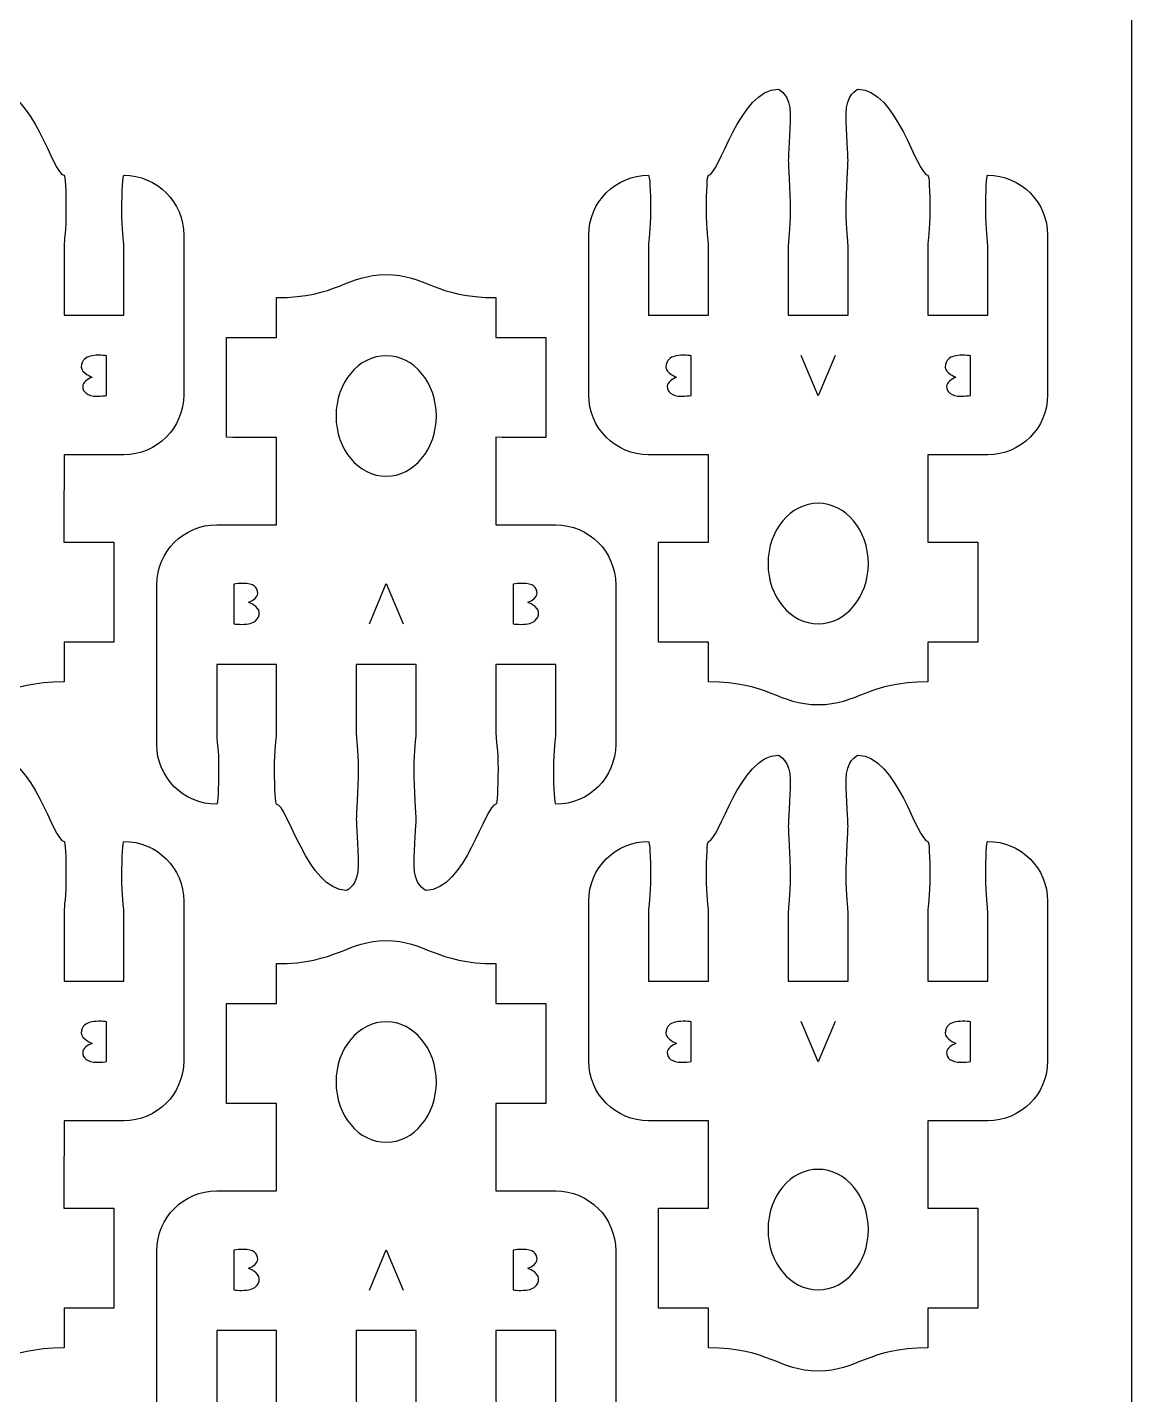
# Model space of a CAD drawing. Extents: x 0 to 300, y 0 to 300.
# Drawn here: x 244.6 to 300, y 50 to 118.5 of the extents above; entities that cross this region are included whole.
import ezdxf

# ---------------------------------------------------------------- set-up
doc = ezdxf.new("R2010")
doc.units = 0
doc.header["$MEASUREMENT"] = 0
doc.layers.add('DEFAULT', color=7, linetype='CONTINUOUS')

msp = doc.modelspace()

# ---------------------------------------------------------------- linework, layer by layer
at = {"layer": 'DEFAULT', "color": 250}
for points in [[(285.133, 102.088), (284.295, 100.068), (283.442, 102.088)], [(261.791, 88.64), (262.63, 90.661), (263.483, 88.64)], [(285.133, 68.72), (284.295, 66.699), (283.442, 68.72)], [(261.791, 55.271), (262.63, 57.292), (263.483, 55.271)]]:
    msp.add_lwpolyline(points, dxfattribs=at)
at = {"layer": 'DEFAULT', "color": 1}
for points, knots in [([(295, 0.1), (198.333, 0.1), (101.667, 0.1), (5, 0.1), (2.25, 0.1), (0, 2.35), (0, 5.1), (0, 101.767), (0, 198.433), (0, 295.1), (0, 297.85), (2.25, 300.1), (5, 300.1), (101.667, 300.1), (198.333, 300.1), (295, 300.1), (297.75, 300.1), (300, 297.85), (300, 295.1), (300, 198.433), (300, 101.767), (300, 5.1), (300, 2.35), (297.75, 0.1), (295, 0.1)], [0, 0, 0, 0, 822.047, 822.047, 822.047, 823.047, 823.047, 823.047, 1645.094, 1645.094, 1645.094, 1646.094, 1646.094, 1646.094, 2468.141, 2468.141, 2468.141, 2469.141, 2469.141, 2469.141, 3291.188, 3291.188, 3291.188, 3292.188, 3292.188, 3292.188, 3292.188]), ([(249.487, 111.119), (249.434, 111.119), (249.388, 110.336), (249.388, 109.369), (249.388, 108.402), (249.487, 107.796), (249.487, 107.619), (249.487, 106.453), (249.487, 105.286), (249.487, 104.12), (248.487, 104.12), (247.488, 104.12), (246.488, 104.12), (246.488, 105.286), (246.488, 106.453), (246.488, 107.619), (246.488, 107.796), (246.587, 108.402), (246.587, 109.369), (246.587, 110.336), (246.545, 111.119), (246.488, 111.119), (245.945, 111.119), (244.922, 115.433), (242.985, 115.433), (242.929, 115.433), (242.389, 115.148), (242.389, 114.181), (242.389, 113.214), (242.488, 112.119), (242.488, 111.869), (242.488, 111.724), (242.389, 110.336), (242.389, 109.369), (242.389, 108.402), (242.488, 107.792), (242.488, 107.619), (242.488, 106.453), (242.488, 105.286), (242.488, 104.12), (241.488, 104.12), (240.489, 104.12), (239.489, 104.12), (239.489, 105.286), (239.489, 106.453), (239.489, 107.619), (239.489, 107.792), (239.588, 108.402), (239.588, 109.369), (239.588, 110.336), (239.489, 111.724), (239.489, 111.869), (239.489, 112.119), (239.588, 113.214), (239.588, 114.181), (239.588, 115.148), (239.044, 115.433), (238.988, 115.433), (237.051, 115.433), (236.028, 111.119), (235.488, 111.119), (235.432, 111.119), (235.386, 110.336), (235.386, 109.369), (235.386, 108.402), (235.488, 107.796), (235.488, 107.619), (235.488, 106.453), (235.488, 105.286), (235.488, 104.12), (234.488, 104.12), (233.487, 104.12), (232.487, 104.12), (232.487, 105.286), (232.487, 106.453), (232.487, 107.619), (232.487, 107.796), (232.589, 108.402), (232.589, 109.369), (232.589, 110.336), (232.543, 111.119), (232.487, 111.119), (230.829, 111.119), (229.488, 109.778), (229.488, 108.12), (229.488, 105.453), (229.488, 102.786), (229.488, 100.12), (229.488, 98.461), (230.829, 97.121), (232.487, 97.121), (233.487, 97.121), (234.488, 97.121), (235.488, 97.121), (235.488, 95.659), (235.488, 94.198), (235.488, 92.736), (234.656, 92.737), (233.823, 92.738), (232.991, 92.739), (232.991, 91.072), (232.991, 89.404), (232.991, 87.737), (233.823, 87.737), (234.656, 87.737), (235.488, 87.737), (235.488, 87.07), (235.488, 86.404), (235.488, 85.737), (238.529, 85.737), (239.016, 84.583), (240.988, 84.583), (242.96, 84.583), (243.447, 85.737), (246.488, 85.737), (246.488, 86.404), (246.488, 87.07), (246.488, 87.737), (247.322, 87.737), (248.156, 87.737), (248.989, 87.737), (248.989, 89.403), (248.989, 91.07), (248.989, 92.736), (248.154, 92.737), (247.319, 92.738), (246.485, 92.739), (246.486, 94.199), (246.487, 95.658), (246.488, 97.117), (247.488, 97.117), (248.487, 97.117), (249.487, 97.117), (251.145, 97.117), (252.485, 98.461), (252.485, 100.12), (252.486, 102.786), (252.488, 105.453), (252.489, 108.12), (252.489, 109.778), (251.145, 111.119), (249.487, 111.119)], [1, 1, 1, 1, 2, 2, 2, 3, 3, 3, 12.92, 12.92, 12.92, 21.42, 21.42, 21.42, 31.34, 31.34, 31.34, 32.34, 32.34, 32.34, 33.34, 33.34, 33.34, 34.34, 34.34, 34.34, 35.34, 35.34, 35.34, 36.34, 36.34, 36.34, 37.34, 37.34, 37.34, 38.34, 38.34, 38.34, 48.26, 48.26, 48.26, 56.76, 56.76, 56.76, 66.68, 66.68, 66.68, 67.68, 67.68, 67.68, 68.68, 68.68, 68.68, 69.68, 69.68, 69.68, 70.68, 70.68, 70.68, 71.68, 71.68, 71.68, 72.68, 72.68, 72.68, 73.68, 73.68, 73.68, 83.6, 83.6, 83.6, 92.109, 92.109, 92.109, 102.029, 102.029, 102.029, 103.029, 103.029, 103.029, 104.029, 104.029, 104.029, 105.029, 105.029, 105.029, 127.708, 127.708, 127.708, 128.708, 128.708, 128.708, 137.217, 137.217, 137.217, 149.647, 149.647, 149.647, 156.727007, 156.727007, 156.727007, 170.907007, 170.907007, 170.907007, 177.987007, 177.987007, 177.987007, 183.657007, 183.657007, 183.657007, 184.657007, 184.657007, 184.657007, 185.657007, 185.657007, 185.657007, 191.327007, 191.327007, 191.327007, 198.417007, 198.417007, 198.417007, 212.587007, 212.587007, 212.587007, 219.687014, 219.687014, 219.687014, 232.097018, 232.097018, 232.097018, 240.597018, 240.597018, 240.597018, 241.597018, 241.597018, 241.597018, 264.27602, 264.27602, 264.27602, 265.27602, 265.27602, 265.27602, 265.27602]), ([(292.785, 111.119), (292.732, 111.119), (292.686, 110.336), (292.686, 109.369), (292.686, 108.402), (292.785, 107.796), (292.785, 107.619), (292.785, 106.453), (292.785, 105.286), (292.785, 104.12), (291.786, 104.12), (290.786, 104.12), (289.787, 104.12), (289.787, 105.286), (289.787, 106.453), (289.787, 107.619), (289.787, 107.796), (289.885, 108.402), (289.885, 109.369), (289.885, 110.336), (289.843, 111.119), (289.787, 111.119), (289.243, 111.119), (288.22, 115.433), (286.284, 115.433), (286.227, 115.433), (285.687, 115.148), (285.687, 114.181), (285.687, 113.214), (285.786, 112.119), (285.786, 111.869), (285.786, 111.724), (285.687, 110.336), (285.687, 109.369), (285.687, 108.402), (285.786, 107.792), (285.786, 107.619), (285.786, 106.453), (285.786, 105.286), (285.786, 104.12), (284.787, 104.12), (283.787, 104.12), (282.788, 104.12), (282.788, 105.286), (282.788, 106.453), (282.788, 107.619), (282.788, 107.792), (282.886, 108.402), (282.886, 109.369), (282.886, 110.336), (282.788, 111.724), (282.788, 111.869), (282.788, 112.119), (282.886, 113.214), (282.886, 114.181), (282.886, 115.148), (282.343, 115.433), (282.287, 115.433), (280.35, 115.433), (279.327, 111.119), (278.787, 111.119), (278.731, 111.119), (278.685, 110.336), (278.685, 109.369), (278.685, 108.402), (278.787, 107.796), (278.787, 107.619), (278.787, 106.453), (278.787, 105.286), (278.787, 104.12), (277.786, 104.12), (276.786, 104.12), (275.785, 104.12), (275.785, 105.286), (275.785, 106.453), (275.785, 107.619), (275.785, 107.796), (275.887, 108.402), (275.887, 109.369), (275.887, 110.336), (275.841, 111.119), (275.785, 111.119), (274.127, 111.119), (272.787, 109.778), (272.787, 108.12), (272.787, 105.453), (272.787, 102.786), (272.787, 100.12), (272.787, 98.461), (274.127, 97.121), (275.785, 97.121), (276.786, 97.121), (277.786, 97.121), (278.787, 97.121), (278.787, 95.659), (278.787, 94.198), (278.787, 92.736), (277.954, 92.737), (277.122, 92.738), (276.289, 92.739), (276.289, 91.072), (276.289, 89.404), (276.289, 87.737), (277.122, 87.737), (277.954, 87.737), (278.787, 87.737), (278.787, 87.07), (278.787, 86.404), (278.787, 85.737), (281.828, 85.737), (282.315, 84.583), (284.287, 84.583), (286.259, 84.583), (286.746, 85.737), (289.787, 85.737), (289.787, 86.404), (289.787, 87.07), (289.787, 87.737), (290.62, 87.737), (291.454, 87.737), (292.288, 87.737), (292.288, 89.403), (292.288, 91.07), (292.288, 92.736), (291.453, 92.737), (290.618, 92.738), (289.783, 92.739), (289.784, 94.199), (289.785, 95.658), (289.787, 97.117), (290.786, 97.117), (291.786, 97.117), (292.785, 97.117), (294.443, 97.117), (295.784, 98.461), (295.784, 100.12), (295.785, 102.786), (295.786, 105.453), (295.787, 108.12), (295.787, 109.778), (294.443, 111.119), (292.785, 111.119)], [1, 1, 1, 1, 2, 2, 2, 3, 3, 3, 12.92, 12.92, 12.92, 21.42, 21.42, 21.42, 31.34, 31.34, 31.34, 32.34, 32.34, 32.34, 33.34, 33.34, 33.34, 34.34, 34.34, 34.34, 35.34, 35.34, 35.34, 36.34, 36.34, 36.34, 37.34, 37.34, 37.34, 38.34, 38.34, 38.34, 48.26, 48.26, 48.26, 56.76, 56.76, 56.76, 66.68, 66.68, 66.68, 67.68, 67.68, 67.68, 68.68, 68.68, 68.68, 69.68, 69.68, 69.68, 70.68, 70.68, 70.68, 71.68, 71.68, 71.68, 72.68, 72.68, 72.68, 73.68, 73.68, 73.68, 83.6, 83.6, 83.6, 92.109, 92.109, 92.109, 102.029, 102.029, 102.029, 103.029, 103.029, 103.029, 104.029, 104.029, 104.029, 105.029, 105.029, 105.029, 127.708, 127.708, 127.708, 128.708, 128.708, 128.708, 137.217, 137.217, 137.217, 149.647, 149.647, 149.647, 156.727007, 156.727007, 156.727007, 170.907007, 170.907007, 170.907007, 177.987007, 177.987007, 177.987007, 183.657007, 183.657007, 183.657007, 184.657007, 184.657007, 184.657007, 185.657007, 185.657007, 185.657007, 191.327007, 191.327007, 191.327007, 198.417007, 198.417007, 198.417007, 212.587007, 212.587007, 212.587007, 219.687014, 219.687014, 219.687014, 232.097018, 232.097018, 232.097018, 240.597018, 240.597018, 240.597018, 241.597018, 241.597018, 241.597018, 264.27602, 264.27602, 264.27602, 265.27602, 265.27602, 265.27602, 265.27602]), ([(254.139, 79.609), (254.192, 79.609), (254.238, 80.392), (254.238, 81.359), (254.238, 82.326), (254.139, 82.932), (254.139, 83.109), (254.139, 84.275), (254.139, 85.442), (254.139, 86.608), (255.139, 86.608), (256.138, 86.608), (257.138, 86.608), (257.138, 85.442), (257.138, 84.275), (257.138, 83.109), (257.138, 82.932), (257.039, 82.326), (257.039, 81.359), (257.039, 80.392), (257.081, 79.609), (257.138, 79.609), (257.681, 79.609), (258.704, 75.295), (260.641, 75.295), (260.697, 75.295), (261.237, 75.58), (261.237, 76.547), (261.237, 77.514), (261.138, 78.609), (261.138, 78.859), (261.138, 79.004), (261.237, 80.392), (261.237, 81.359), (261.237, 82.326), (261.138, 82.936), (261.138, 83.109), (261.138, 84.275), (261.138, 85.442), (261.138, 86.608), (262.138, 86.608), (263.137, 86.608), (264.137, 86.608), (264.137, 85.442), (264.137, 84.275), (264.137, 83.109), (264.137, 82.936), (264.038, 82.326), (264.038, 81.359), (264.038, 80.392), (264.137, 79.004), (264.137, 78.859), (264.137, 78.609), (264.038, 77.514), (264.038, 76.547), (264.038, 75.58), (264.581, 75.295), (264.638, 75.295), (266.575, 75.295), (267.598, 79.609), (268.137, 79.609), (268.194, 79.609), (268.24, 80.392), (268.24, 81.359), (268.24, 82.326), (268.137, 82.932), (268.137, 83.109), (268.137, 84.275), (268.137, 85.442), (268.137, 86.608), (269.138, 86.608), (270.139, 86.608), (271.139, 86.608), (271.139, 85.442), (271.139, 84.275), (271.139, 83.109), (271.139, 82.932), (271.037, 82.326), (271.037, 81.359), (271.037, 80.392), (271.083, 79.609), (271.139, 79.609), (272.797, 79.609), (274.138, 80.95), (274.138, 82.608), (274.138, 85.275), (274.138, 87.942), (274.138, 90.609), (274.138, 92.267), (272.797, 93.607), (271.139, 93.607), (270.139, 93.607), (269.138, 93.607), (268.137, 93.607), (268.137, 95.069), (268.137, 96.531), (268.137, 97.992), (268.97, 97.991), (269.803, 97.99), (270.635, 97.989), (270.635, 99.656), (270.635, 101.324), (270.635, 102.991), (269.803, 102.991), (268.97, 102.991), (268.137, 102.991), (268.137, 103.658), (268.137, 104.325), (268.137, 104.991), (265.096, 104.991), (264.61, 106.145), (262.638, 106.145), (260.666, 106.145), (260.179, 104.991), (257.138, 104.991), (257.138, 104.325), (257.138, 103.658), (257.138, 102.991), (256.304, 102.991), (255.47, 102.991), (254.637, 102.991), (254.637, 101.325), (254.637, 99.658), (254.637, 97.992), (255.472, 97.991), (256.306, 97.99), (257.141, 97.989), (257.14, 96.529), (257.139, 95.07), (257.138, 93.611), (256.138, 93.611), (255.139, 93.611), (254.139, 93.611), (252.481, 93.611), (251.141, 92.267), (251.141, 90.609), (251.139, 87.942), (251.138, 85.275), (251.137, 82.608), (251.137, 80.95), (252.481, 79.609), (254.139, 79.609)], [1, 1, 1, 1, 2, 2, 2, 3, 3, 3, 12.92, 12.92, 12.92, 21.42, 21.42, 21.42, 31.34, 31.34, 31.34, 32.34, 32.34, 32.34, 33.34, 33.34, 33.34, 34.34, 34.34, 34.34, 35.34, 35.34, 35.34, 36.34, 36.34, 36.34, 37.34, 37.34, 37.34, 38.34, 38.34, 38.34, 48.26, 48.26, 48.26, 56.76, 56.76, 56.76, 66.68, 66.68, 66.68, 67.68, 67.68, 67.68, 68.68, 68.68, 68.68, 69.68, 69.68, 69.68, 70.68, 70.68, 70.68, 71.68, 71.68, 71.68, 72.68, 72.68, 72.68, 73.68, 73.68, 73.68, 83.6, 83.6, 83.6, 92.109, 92.109, 92.109, 102.029, 102.029, 102.029, 103.029, 103.029, 103.029, 104.029, 104.029, 104.029, 105.029, 105.029, 105.029, 127.708, 127.708, 127.708, 128.708, 128.708, 128.708, 137.217, 137.217, 137.217, 149.647, 149.647, 149.647, 156.727007, 156.727007, 156.727007, 170.907007, 170.907007, 170.907007, 177.987007, 177.987007, 177.987007, 183.657007, 183.657007, 183.657007, 184.657007, 184.657007, 184.657007, 185.657007, 185.657007, 185.657007, 191.327007, 191.327007, 191.327007, 198.417007, 198.417007, 198.417007, 212.587007, 212.587007, 212.587007, 219.687014, 219.687014, 219.687014, 232.097018, 232.097018, 232.097018, 240.597018, 240.597018, 240.597018, 241.597018, 241.597018, 241.597018, 264.27602, 264.27602, 264.27602, 265.27602, 265.27602, 265.27602, 265.27602]), ([(262.638, 102.081), (264.024, 102.081), (265.149, 100.73), (265.149, 99.061), (265.149, 97.392), (264.024, 96.041), (262.638, 96.041), (261.248, 96.041), (260.122, 97.392), (260.122, 99.061), (260.122, 100.73), (261.248, 102.081), (262.638, 102.081)], [1, 1, 1, 1, 2, 2, 2, 3, 3, 3, 4, 4, 4, 5, 5, 5, 5]), ([(284.287, 88.647), (282.9, 88.647), (281.775, 89.998), (281.775, 91.667), (281.775, 93.336), (282.9, 94.687), (284.287, 94.687), (285.677, 94.687), (286.802, 93.336), (286.802, 91.667), (286.802, 89.998), (285.677, 88.647), (284.287, 88.647)], [1, 1, 1, 1, 2, 2, 2, 3, 3, 3, 4, 4, 4, 5, 5, 5, 5]), ([(249.487, 77.75), (249.434, 77.75), (249.388, 76.967), (249.388, 76), (249.388, 75.034), (249.487, 74.427), (249.487, 74.251), (249.487, 73.084), (249.487, 71.918), (249.487, 70.751), (248.487, 70.751), (247.488, 70.751), (246.488, 70.751), (246.488, 71.918), (246.488, 73.084), (246.488, 74.251), (246.488, 74.427), (246.587, 75.034), (246.587, 76), (246.587, 76.967), (246.545, 77.75), (246.488, 77.75), (245.945, 77.75), (244.922, 82.065), (242.985, 82.065), (242.929, 82.065), (242.389, 81.779), (242.389, 80.813), (242.389, 79.846), (242.488, 78.751), (242.488, 78.5), (242.488, 78.356), (242.389, 76.967), (242.389, 76), (242.389, 75.034), (242.488, 74.423), (242.488, 74.251), (242.488, 73.084), (242.488, 71.918), (242.488, 70.751), (241.488, 70.751), (240.489, 70.751), (239.489, 70.751), (239.489, 71.918), (239.489, 73.084), (239.489, 74.251), (239.489, 74.423), (239.588, 75.034), (239.588, 76), (239.588, 76.967), (239.489, 78.356), (239.489, 78.5), (239.489, 78.751), (239.588, 79.846), (239.588, 80.813), (239.588, 81.779), (239.044, 82.065), (238.988, 82.065), (237.051, 82.065), (236.028, 77.75), (235.488, 77.75), (235.432, 77.75), (235.386, 76.967), (235.386, 76), (235.386, 75.034), (235.488, 74.427), (235.488, 74.251), (235.488, 73.084), (235.488, 71.918), (235.488, 70.751), (234.488, 70.751), (233.487, 70.751), (232.487, 70.751), (232.487, 71.918), (232.487, 73.084), (232.487, 74.251), (232.487, 74.427), (232.589, 75.034), (232.589, 76), (232.589, 76.967), (232.543, 77.75), (232.487, 77.75), (230.829, 77.75), (229.488, 76.41), (229.488, 74.752), (229.488, 72.085), (229.488, 69.418), (229.488, 66.751), (229.488, 65.093), (230.829, 63.752), (232.487, 63.752), (233.487, 63.752), (234.488, 63.752), (235.488, 63.752), (235.488, 62.291), (235.488, 60.829), (235.488, 59.367), (234.656, 59.368), (233.823, 59.37), (232.991, 59.371), (232.991, 57.703), (232.991, 56.036), (232.991, 54.368), (233.823, 54.368), (234.656, 54.368), (235.488, 54.368), (235.488, 53.702), (235.488, 53.035), (235.488, 52.368), (238.529, 52.368), (239.016, 51.215), (240.988, 51.215), (242.96, 51.215), (243.447, 52.368), (246.488, 52.368), (246.488, 53.035), (246.488, 53.702), (246.488, 54.368), (247.322, 54.368), (248.156, 54.368), (248.989, 54.368), (248.989, 56.035), (248.989, 57.701), (248.989, 59.367), (248.154, 59.368), (247.319, 59.37), (246.485, 59.371), (246.486, 60.83), (246.487, 62.289), (246.488, 63.749), (247.488, 63.749), (248.487, 63.749), (249.487, 63.749), (251.145, 63.749), (252.485, 65.093), (252.485, 66.751), (252.486, 69.418), (252.488, 72.085), (252.489, 74.752), (252.489, 76.41), (251.145, 77.75), (249.487, 77.75)], [1, 1, 1, 1, 2, 2, 2, 3, 3, 3, 12.92, 12.92, 12.92, 21.42, 21.42, 21.42, 31.34, 31.34, 31.34, 32.34, 32.34, 32.34, 33.34, 33.34, 33.34, 34.34, 34.34, 34.34, 35.34, 35.34, 35.34, 36.34, 36.34, 36.34, 37.34, 37.34, 37.34, 38.34, 38.34, 38.34, 48.26, 48.26, 48.26, 56.76, 56.76, 56.76, 66.68, 66.68, 66.68, 67.68, 67.68, 67.68, 68.68, 68.68, 68.68, 69.68, 69.68, 69.68, 70.68, 70.68, 70.68, 71.68, 71.68, 71.68, 72.68, 72.68, 72.68, 73.68, 73.68, 73.68, 83.6, 83.6, 83.6, 92.109, 92.109, 92.109, 102.029, 102.029, 102.029, 103.029, 103.029, 103.029, 104.029, 104.029, 104.029, 105.029, 105.029, 105.029, 127.709, 127.709, 127.709, 128.709, 128.709, 128.709, 137.218, 137.218, 137.218, 149.648, 149.648, 149.648, 156.728007, 156.728007, 156.728007, 170.908007, 170.908007, 170.908007, 177.988007, 177.988007, 177.988007, 183.658007, 183.658007, 183.658007, 184.658007, 184.658007, 184.658007, 185.658007, 185.658007, 185.658007, 191.328007, 191.328007, 191.328007, 198.418007, 198.418007, 198.418007, 212.588007, 212.588007, 212.588007, 219.688014, 219.688014, 219.688014, 232.098018, 232.098018, 232.098018, 240.598018, 240.598018, 240.598018, 241.598018, 241.598018, 241.598018, 264.27802, 264.27802, 264.27802, 265.27802, 265.27802, 265.27802, 265.27802]), ([(292.785, 77.75), (292.732, 77.75), (292.686, 76.967), (292.686, 76), (292.686, 75.034), (292.785, 74.427), (292.785, 74.251), (292.785, 73.084), (292.785, 71.918), (292.785, 70.751), (291.786, 70.751), (290.786, 70.751), (289.787, 70.751), (289.787, 71.918), (289.787, 73.084), (289.787, 74.251), (289.787, 74.427), (289.885, 75.034), (289.885, 76), (289.885, 76.967), (289.843, 77.75), (289.787, 77.75), (289.243, 77.75), (288.22, 82.065), (286.284, 82.065), (286.227, 82.065), (285.687, 81.779), (285.687, 80.813), (285.687, 79.846), (285.786, 78.751), (285.786, 78.5), (285.786, 78.356), (285.687, 76.967), (285.687, 76), (285.687, 75.034), (285.786, 74.423), (285.786, 74.251), (285.786, 73.084), (285.786, 71.918), (285.786, 70.751), (284.787, 70.751), (283.787, 70.751), (282.788, 70.751), (282.788, 71.918), (282.788, 73.084), (282.788, 74.251), (282.788, 74.423), (282.886, 75.034), (282.886, 76), (282.886, 76.967), (282.788, 78.356), (282.788, 78.5), (282.788, 78.751), (282.886, 79.846), (282.886, 80.813), (282.886, 81.779), (282.343, 82.065), (282.287, 82.065), (280.35, 82.065), (279.327, 77.75), (278.787, 77.75), (278.731, 77.75), (278.685, 76.967), (278.685, 76), (278.685, 75.034), (278.787, 74.427), (278.787, 74.251), (278.787, 73.084), (278.787, 71.918), (278.787, 70.751), (277.786, 70.751), (276.786, 70.751), (275.785, 70.751), (275.785, 71.918), (275.785, 73.084), (275.785, 74.251), (275.785, 74.427), (275.887, 75.034), (275.887, 76), (275.887, 76.967), (275.841, 77.75), (275.785, 77.75), (274.127, 77.75), (272.787, 76.41), (272.787, 74.752), (272.787, 72.085), (272.787, 69.418), (272.787, 66.751), (272.787, 65.093), (274.127, 63.752), (275.785, 63.752), (276.786, 63.752), (277.786, 63.752), (278.787, 63.752), (278.787, 62.291), (278.787, 60.829), (278.787, 59.367), (277.954, 59.368), (277.122, 59.37), (276.289, 59.371), (276.289, 57.703), (276.289, 56.036), (276.289, 54.368), (277.122, 54.368), (277.954, 54.368), (278.787, 54.368), (278.787, 53.702), (278.787, 53.035), (278.787, 52.368), (281.828, 52.368), (282.315, 51.215), (284.287, 51.215), (286.259, 51.215), (286.746, 52.368), (289.787, 52.368), (289.787, 53.035), (289.787, 53.702), (289.787, 54.368), (290.62, 54.368), (291.454, 54.368), (292.288, 54.368), (292.288, 56.035), (292.288, 57.701), (292.288, 59.367), (291.453, 59.368), (290.618, 59.37), (289.783, 59.371), (289.784, 60.83), (289.785, 62.289), (289.787, 63.749), (290.786, 63.749), (291.786, 63.749), (292.785, 63.749), (294.443, 63.749), (295.784, 65.093), (295.784, 66.751), (295.785, 69.418), (295.786, 72.085), (295.787, 74.752), (295.787, 76.41), (294.443, 77.75), (292.785, 77.75)], [1, 1, 1, 1, 2, 2, 2, 3, 3, 3, 12.92, 12.92, 12.92, 21.42, 21.42, 21.42, 31.34, 31.34, 31.34, 32.34, 32.34, 32.34, 33.34, 33.34, 33.34, 34.34, 34.34, 34.34, 35.34, 35.34, 35.34, 36.34, 36.34, 36.34, 37.34, 37.34, 37.34, 38.34, 38.34, 38.34, 48.26, 48.26, 48.26, 56.76, 56.76, 56.76, 66.68, 66.68, 66.68, 67.68, 67.68, 67.68, 68.68, 68.68, 68.68, 69.68, 69.68, 69.68, 70.68, 70.68, 70.68, 71.68, 71.68, 71.68, 72.68, 72.68, 72.68, 73.68, 73.68, 73.68, 83.6, 83.6, 83.6, 92.109, 92.109, 92.109, 102.029, 102.029, 102.029, 103.029, 103.029, 103.029, 104.029, 104.029, 104.029, 105.029, 105.029, 105.029, 127.709, 127.709, 127.709, 128.709, 128.709, 128.709, 137.218, 137.218, 137.218, 149.648, 149.648, 149.648, 156.728007, 156.728007, 156.728007, 170.908007, 170.908007, 170.908007, 177.988007, 177.988007, 177.988007, 183.658007, 183.658007, 183.658007, 184.658007, 184.658007, 184.658007, 185.658007, 185.658007, 185.658007, 191.328007, 191.328007, 191.328007, 198.418007, 198.418007, 198.418007, 212.588007, 212.588007, 212.588007, 219.688014, 219.688014, 219.688014, 232.098018, 232.098018, 232.098018, 240.598018, 240.598018, 240.598018, 241.598018, 241.598018, 241.598018, 264.27802, 264.27802, 264.27802, 265.27802, 265.27802, 265.27802, 265.27802]), ([(254.139, 46.241), (254.192, 46.241), (254.238, 47.024), (254.238, 47.99), (254.238, 48.957), (254.139, 49.564), (254.139, 49.74), (254.139, 50.907), (254.139, 52.073), (254.139, 53.24), (255.139, 53.24), (256.138, 53.24), (257.138, 53.24), (257.138, 52.073), (257.138, 50.907), (257.138, 49.74), (257.138, 49.564), (257.039, 48.957), (257.039, 47.99), (257.039, 47.024), (257.081, 46.241), (257.138, 46.241), (257.681, 46.241), (258.704, 41.926), (260.641, 41.926), (260.697, 41.926), (261.237, 42.212), (261.237, 43.178), (261.237, 44.145), (261.138, 45.24), (261.138, 45.491), (261.138, 45.635), (261.237, 47.024), (261.237, 47.99), (261.237, 48.957), (261.138, 49.567), (261.138, 49.74), (261.138, 50.907), (261.138, 52.073), (261.138, 53.24), (262.138, 53.24), (263.137, 53.24), (264.137, 53.24), (264.137, 52.073), (264.137, 50.907), (264.137, 49.74), (264.137, 49.567), (264.038, 48.957), (264.038, 47.99), (264.038, 47.024), (264.137, 45.635), (264.137, 45.491), (264.137, 45.24), (264.038, 44.145), (264.038, 43.178), (264.038, 42.212), (264.581, 41.926), (264.638, 41.926), (266.575, 41.926), (267.598, 46.241), (268.137, 46.241), (268.194, 46.241), (268.24, 47.024), (268.24, 47.99), (268.24, 48.957), (268.137, 49.564), (268.137, 49.74), (268.137, 50.907), (268.137, 52.073), (268.137, 53.24), (269.138, 53.24), (270.139, 53.24), (271.139, 53.24), (271.139, 52.073), (271.139, 50.907), (271.139, 49.74), (271.139, 49.564), (271.037, 48.957), (271.037, 47.99), (271.037, 47.024), (271.083, 46.241), (271.139, 46.241), (272.797, 46.241), (274.138, 47.581), (274.138, 49.239), (274.138, 51.906), (274.138, 54.573), (274.138, 57.24), (274.138, 58.898), (272.797, 60.238), (271.139, 60.238), (270.139, 60.238), (269.138, 60.238), (268.137, 60.238), (268.137, 61.7), (268.137, 63.162), (268.137, 64.624), (268.97, 64.622), (269.803, 64.621), (270.635, 64.62), (270.635, 66.287), (270.635, 67.955), (270.635, 69.622), (269.803, 69.622), (268.97, 69.622), (268.137, 69.622), (268.137, 70.289), (268.137, 70.956), (268.137, 71.623), (265.096, 71.623), (264.61, 72.776), (262.638, 72.776), (260.666, 72.776), (260.179, 71.623), (257.138, 71.623), (257.138, 70.956), (257.138, 70.289), (257.138, 69.622), (256.304, 69.622), (255.47, 69.622), (254.637, 69.622), (254.637, 67.956), (254.637, 66.29), (254.637, 64.624), (255.472, 64.622), (256.306, 64.621), (257.141, 64.62), (257.14, 63.161), (257.139, 61.701), (257.138, 60.242), (256.138, 60.242), (255.139, 60.242), (254.139, 60.242), (252.481, 60.242), (251.141, 58.898), (251.141, 57.24), (251.139, 54.573), (251.138, 51.906), (251.137, 49.239), (251.137, 47.581), (252.481, 46.241), (254.139, 46.241)], [1, 1, 1, 1, 2, 2, 2, 3, 3, 3, 12.92, 12.92, 12.92, 21.42, 21.42, 21.42, 31.34, 31.34, 31.34, 32.34, 32.34, 32.34, 33.34, 33.34, 33.34, 34.34, 34.34, 34.34, 35.34, 35.34, 35.34, 36.34, 36.34, 36.34, 37.34, 37.34, 37.34, 38.34, 38.34, 38.34, 48.26, 48.26, 48.26, 56.76, 56.76, 56.76, 66.68, 66.68, 66.68, 67.68, 67.68, 67.68, 68.68, 68.68, 68.68, 69.68, 69.68, 69.68, 70.68, 70.68, 70.68, 71.68, 71.68, 71.68, 72.68, 72.68, 72.68, 73.68, 73.68, 73.68, 83.6, 83.6, 83.6, 92.109, 92.109, 92.109, 102.029, 102.029, 102.029, 103.029, 103.029, 103.029, 104.029, 104.029, 104.029, 105.029, 105.029, 105.029, 127.708, 127.708, 127.708, 128.708, 128.708, 128.708, 137.217, 137.217, 137.217, 149.647, 149.647, 149.647, 156.727007, 156.727007, 156.727007, 170.907007, 170.907007, 170.907007, 177.987007, 177.987007, 177.987007, 183.657007, 183.657007, 183.657007, 184.657007, 184.657007, 184.657007, 185.657007, 185.657007, 185.657007, 191.327007, 191.327007, 191.327007, 198.417007, 198.417007, 198.417007, 212.587007, 212.587007, 212.587007, 219.687014, 219.687014, 219.687014, 232.097018, 232.097018, 232.097018, 240.597018, 240.597018, 240.597018, 241.597018, 241.597018, 241.597018, 264.27602, 264.27602, 264.27602, 265.27602, 265.27602, 265.27602, 265.27602]), ([(262.638, 68.712), (264.024, 68.712), (265.149, 67.361), (265.149, 65.692), (265.149, 64.024), (264.024, 62.673), (262.638, 62.673), (261.248, 62.673), (260.122, 64.024), (260.122, 65.692), (260.122, 67.361), (261.248, 68.712), (262.638, 68.712)], [1, 1, 1, 1, 2, 2, 2, 3, 3, 3, 4, 4, 4, 5, 5, 5, 5]), ([(284.287, 55.279), (282.9, 55.279), (281.775, 56.63), (281.775, 58.298), (281.775, 59.967), (282.9, 61.318), (284.287, 61.318), (285.677, 61.318), (286.802, 59.967), (286.802, 58.298), (286.802, 56.63), (285.677, 55.279), (284.287, 55.279)], [1, 1, 1, 1, 2, 2, 2, 3, 3, 3, 4, 4, 4, 5, 5, 5, 5])]:
    msp.add_open_spline(points, degree=3, knots=knots, dxfattribs=at)
at = {"layer": 'DEFAULT', "color": 250}
for points in [[(248.625, 100.093), (248.511, 100.069), (248.331, 100.051), (248.149, 100.051), (247.888, 100.051), (247.72, 100.096), (247.594, 100.198), (247.489, 100.276), (247.426, 100.396), (247.426, 100.555), (247.426, 100.75), (247.683, 100.921), (247.896, 100.999), (247.896, 100.999), (247.351, 101.211), (247.351, 101.511), (247.351, 101.685), (247.42, 101.817), (247.522, 101.916), (247.663, 102.045), (247.891, 102.105), (248.221, 102.105), (248.4, 102.105), (248.538, 102.093), (248.625, 102.081), (248.625, 101.418), (248.625, 100.756), (248.625, 100.093)], [(277.922, 100.093), (277.808, 100.069), (277.628, 100.051), (277.446, 100.051), (277.185, 100.051), (277.017, 100.096), (276.891, 100.198), (276.786, 100.276), (276.723, 100.396), (276.723, 100.555), (276.723, 100.75), (276.98, 100.921), (277.193, 100.999), (277.193, 100.999), (276.648, 101.211), (276.648, 101.511), (276.648, 101.685), (276.717, 101.817), (276.819, 101.916), (276.96, 102.045), (277.188, 102.105), (277.518, 102.105), (277.697, 102.105), (277.835, 102.093), (277.922, 102.081), (277.922, 101.418), (277.922, 100.756), (277.922, 100.093)], [(291.924, 100.093), (291.81, 100.069), (291.63, 100.051), (291.447, 100.051), (291.186, 100.051), (291.018, 100.096), (290.892, 100.198), (290.787, 100.276), (290.725, 100.396), (290.725, 100.555), (290.725, 100.75), (290.981, 100.921), (291.194, 100.999), (291.194, 100.999), (290.649, 101.211), (290.649, 101.511), (290.649, 101.685), (290.718, 101.817), (290.821, 101.916), (290.961, 102.045), (291.189, 102.105), (291.519, 102.105), (291.699, 102.105), (291.837, 102.093), (291.924, 102.081), (291.924, 101.418), (291.924, 100.756), (291.924, 100.093)], [(255.001, 90.635), (255.115, 90.659), (255.295, 90.677), (255.477, 90.677), (255.738, 90.677), (255.906, 90.632), (256.032, 90.53), (256.137, 90.452), (256.2, 90.332), (256.2, 90.173), (256.2, 89.979), (255.943, 89.807), (255.73, 89.729), (255.73, 89.729), (256.275, 89.517), (256.275, 89.217), (256.275, 89.043), (256.206, 88.911), (256.104, 88.812), (255.963, 88.683), (255.735, 88.623), (255.405, 88.623), (255.225, 88.623), (255.088, 88.635), (255.001, 88.647), (255.001, 89.31), (255.001, 89.972), (255.001, 90.635)], [(269.002, 90.635), (269.116, 90.659), (269.296, 90.677), (269.479, 90.677), (269.74, 90.677), (269.908, 90.632), (270.034, 90.53), (270.139, 90.452), (270.201, 90.332), (270.201, 90.173), (270.201, 89.979), (269.945, 89.807), (269.732, 89.729), (269.732, 89.729), (270.276, 89.517), (270.276, 89.217), (270.276, 89.043), (270.208, 88.911), (270.105, 88.812), (269.965, 88.683), (269.737, 88.623), (269.407, 88.623), (269.227, 88.623), (269.089, 88.635), (269.002, 88.647), (269.002, 89.31), (269.002, 89.972), (269.002, 90.635)], [(248.625, 66.724), (248.511, 66.7), (248.331, 66.682), (248.149, 66.682), (247.888, 66.682), (247.72, 66.727), (247.594, 66.829), (247.489, 66.907), (247.426, 67.027), (247.426, 67.186), (247.426, 67.381), (247.683, 67.552), (247.896, 67.63), (247.896, 67.63), (247.351, 67.843), (247.351, 68.143), (247.351, 68.316), (247.42, 68.448), (247.522, 68.548), (247.663, 68.676), (247.891, 68.736), (248.221, 68.736), (248.4, 68.736), (248.538, 68.724), (248.625, 68.712), (248.625, 68.05), (248.625, 67.387), (248.625, 66.724)], [(277.922, 66.724), (277.808, 66.7), (277.628, 66.682), (277.446, 66.682), (277.185, 66.682), (277.017, 66.727), (276.891, 66.829), (276.786, 66.907), (276.723, 67.027), (276.723, 67.186), (276.723, 67.381), (276.98, 67.552), (277.193, 67.63), (277.193, 67.63), (276.648, 67.843), (276.648, 68.143), (276.648, 68.316), (276.717, 68.448), (276.819, 68.548), (276.96, 68.676), (277.188, 68.736), (277.518, 68.736), (277.697, 68.736), (277.835, 68.724), (277.922, 68.712), (277.922, 68.05), (277.922, 67.387), (277.922, 66.724)], [(291.924, 66.724), (291.81, 66.7), (291.63, 66.682), (291.447, 66.682), (291.186, 66.682), (291.018, 66.727), (290.892, 66.829), (290.787, 66.907), (290.725, 67.027), (290.725, 67.186), (290.725, 67.381), (290.981, 67.552), (291.194, 67.63), (291.194, 67.63), (290.649, 67.843), (290.649, 68.143), (290.649, 68.316), (290.718, 68.448), (290.821, 68.548), (290.961, 68.676), (291.189, 68.736), (291.519, 68.736), (291.699, 68.736), (291.837, 68.724), (291.924, 68.712), (291.924, 68.05), (291.924, 67.387), (291.924, 66.724)], [(255.001, 57.266), (255.115, 57.29), (255.295, 57.308), (255.477, 57.308), (255.738, 57.308), (255.906, 57.264), (256.032, 57.162), (256.137, 57.083), (256.2, 56.964), (256.2, 56.805), (256.2, 56.61), (255.943, 56.439), (255.73, 56.361), (255.73, 56.361), (256.275, 56.148), (256.275, 55.848), (256.275, 55.674), (256.206, 55.542), (256.104, 55.443), (255.963, 55.314), (255.735, 55.254), (255.405, 55.254), (255.225, 55.254), (255.088, 55.266), (255.001, 55.278), (255.001, 55.941), (255.001, 56.604), (255.001, 57.266)], [(269.002, 57.266), (269.116, 57.29), (269.296, 57.308), (269.479, 57.308), (269.74, 57.308), (269.908, 57.264), (270.034, 57.162), (270.139, 57.083), (270.201, 56.964), (270.201, 56.805), (270.201, 56.61), (269.945, 56.439), (269.732, 56.361), (269.732, 56.361), (270.276, 56.148), (270.276, 55.848), (270.276, 55.674), (270.208, 55.542), (270.105, 55.443), (269.965, 55.314), (269.737, 55.254), (269.407, 55.254), (269.227, 55.254), (269.089, 55.266), (269.002, 55.278), (269.002, 55.941), (269.002, 56.604), (269.002, 57.266)]]:
    msp.add_open_spline(points, degree=3, knots=[5.635, 5.635, 5.635, 5.635, 6.635, 6.635, 6.635, 7.635, 7.635, 7.635, 8.635, 8.635, 8.635, 9.635, 9.635, 9.635, 10.635, 10.635, 10.635, 11.635, 11.635, 11.635, 12.635, 12.635, 12.635, 13.635, 13.635, 13.635, 19.27, 19.27, 19.27, 19.27], dxfattribs=at)

doc.saveas('drawing.dxf')
